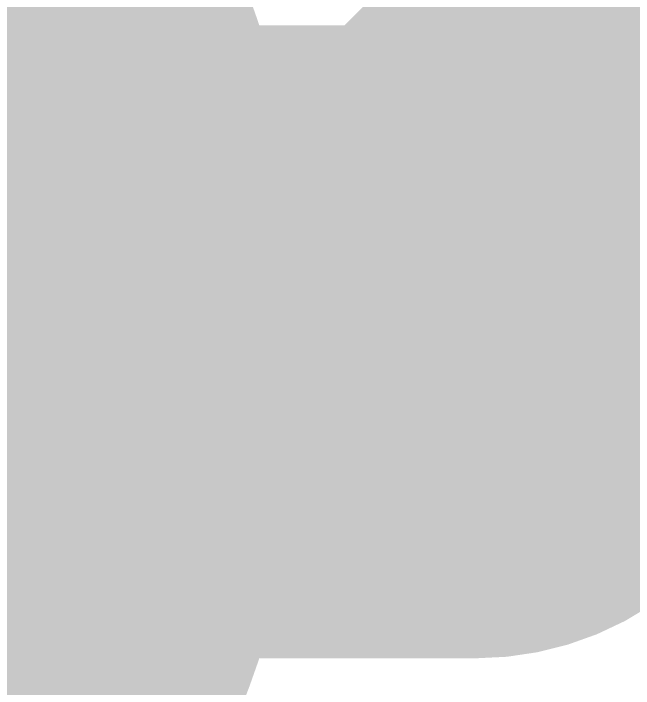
# Model space of a CAD drawing. Header units: inches. Extents: x 22 to 371, y 55 to 284.
# Drawn here: x 67.4781 to 67.7266, y 154.3117 to 154.5825 of the extents above; entities that cross this region are included whole.
import ezdxf

# ---------------------------------------------------------------- set-up
doc = ezdxf.new("R2010")
doc.units = ezdxf.units.IN
for name, color, linetype in [('Bottom Layer', 5, 'Continuous'), ('Bottom Solder', 6, 'Continuous'), ('Layer 1', 16, 'Continuous'), ('Layer 2', 76, 'Continuous'), ('Top Layer', 1, 'Continuous'), ('Top Solder', 216, 'Continuous')]:
    doc.layers.add(name, color=color, linetype=linetype)

msp = doc.modelspace()

# ---------------------------------------------------------------- hatches: boundary and pattern name
at = {"layer": 'Bottom Layer'}
h = msp.add_hatch(color=5, dxfattribs=at)
edge = h.paths.add_edge_path()
edge.add_arc((67.1955, 154.45082), 0.3, 0, 360)
at = {"layer": 'Bottom Solder'}
h = msp.add_hatch(color=6, dxfattribs=at)
edge = h.paths.add_edge_path()
edge.add_arc((67.1955, 154.45082), 0.4016, 0, 360)
at = {"layer": 'Layer 1'}
h = msp.add_hatch(color=16, dxfattribs=at)
edge = h.paths.add_edge_path()
edge.add_arc((67.1955, 154.45082), 0.3, 0, 360)
at = {"layer": 'Layer 2'}
h = msp.add_hatch(color=76, dxfattribs=at)
edge = h.paths.add_edge_path()
edge.add_arc((67.1955, 154.45082), 0.3, 0, 360)
at = {"layer": 'Top Layer'}
h = msp.add_hatch(color=1, dxfattribs=at)
edge = h.paths.add_edge_path()
edge.add_arc((67.1955, 154.45082), 0.3, 0, 360)
at = {"layer": 'Top Solder'}
h = msp.add_hatch(color=216, dxfattribs=at)
edge = h.paths.add_edge_path()
edge.add_arc((67.1955, 154.45082), 0.4016, 0, 360)

# ---------------------------------------------------------------- linework, layer by layer
at = {"layer": 'Top Layer'}
for points in [[(67.66341, 154.45082, 0.254, 0.254, 0), (67.859, 154.6464, 0.254, 0.254, 0)], [(67.1955, 154.45082, 0.254, 0.254, 0), (67.66341, 154.45082, 0.254, 0.254, 0)]]:
    msp.add_lwpolyline(points, format="xyseb", dxfattribs=at)
msp.add_lwpolyline([(67.59991, 154.45082, 0.127, 0.127, 1), (67.72691, 154.45082, 0.127, 0.127, 1)], format="xyseb", close=True, dxfattribs=at)
msp.add_lwpolyline([(67.59991, 154.45082, 0.127, 0.127, 1), (67.72691, 154.45082, 0.127, 0.127, 1)], format="xyseb", close=True, dxfattribs=at)

doc.saveas('drawing.dxf')
